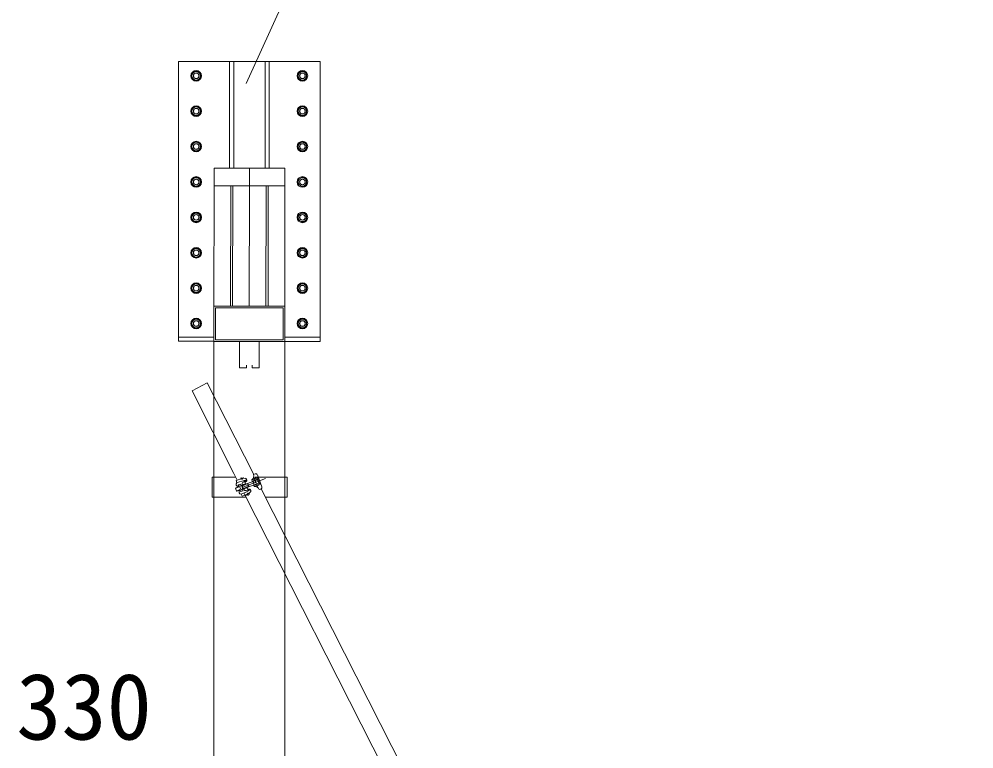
# Model space of a CAD drawing. Units: millimetres, scale not verified. Extents: x -12406 to 12406, y -8553 to 8553.
# Drawn here: x 3937 to 6634, y -1315 to 747 of the extents above; entities that cross this region are included whole.
import ezdxf
from ezdxf.enums import TextEntityAlignment as Align

# ---------------------------------------------------------------- set-up
doc = ezdxf.new("R2010")
doc.units = ezdxf.units.MM
doc.header["$LTSCALE"] = 50
doc.linetypes.add('CHAIN2', pattern=[12, 9, -1, 1, -1])
doc.linetypes.add('DOUBLE_CHAIN2', pattern=[12.8, 9, -1, 0.6, -0.6, 0.6, -1])
for name, color, linetype, lineweight in [('0-3_CYG-135', 7, 'Continuous', 9), ('0-9_TEXT', 7, 'Continuous', 9), ('0-D_寸法', 7, 'Continuous', 9)]:
    doc.layers.add(name, color=color, linetype=linetype, lineweight=lineweight)
doc.styles.add('ＭＳ ゴシック', font='')
doc.styles.get('ＭＳ ゴシック').set_extended_font_data('MS Gothic')

msp = doc.modelspace()

# ---------------------------------------------------------------- linework, layer by layer
at = {"layer": '0-3_CYG-135'}
for p, q in [((4387.45, 626.62), (4387.45, -163.38)), ((4387.45, 626.62), (4787.45, 626.62)), ((4531.9, 326), (4531.9, 626.62)), ((4543.9, 326), (4543.9, 626.62)), ((4631.9, 326), (4631.9, 626)), ((4643.9, 326), (4643.9, 626)), ((4787.45, 626.62), (4787.45, -164)), ((4437.45, 600.47), (4425.45, 593.55)), ((4737.45, 600.47), (4725.45, 593.55)), ((4437.45, 572.76), (4449.45, 579.69)), ((4737.45, 572.76), (4749.45, 579.69)), ((4437.45, 500.47), (4425.45, 493.55)), ((4737.45, 500.47), (4725.45, 493.55)), ((4437.45, 472.76), (4449.45, 479.69)), ((4737.45, 472.76), (4749.45, 479.69)), ((4437.45, 400.47), (4425.45, 393.55)), ((4437.45, 372.76), (4449.45, 379.69)), ((4737.45, 400.47), (4725.45, 393.55)), ((4737.45, 372.76), (4749.45, 379.69)), ((4487.97, 326), (4687.97, 326)), ((4587.91, 276), (4587.91, 326)), ((4437.45, 300.48), (4425.45, 293.55)), ((4737.45, 300.48), (4725.45, 293.55)), ((4437.45, 272.76), (4449.45, 279.69)), ((4587.38, -64), (4587.91, 276)), ((4737.45, 272.76), (4749.45, 279.69)), ((4437.45, 200.47), (4425.45, 193.54)), ((4737.45, 200.47), (4725.45, 193.54)), ((4437.45, 172.76), (4449.45, 179.69)), ((4737.45, 172.76), (4749.45, 179.69)), ((4437.45, 100.48), (4425.45, 93.55)), ((4737.45, 100.48), (4725.45, 93.55)), ((4437.45, 72.76), (4449.45, 79.69)), ((4737.45, 72.76), (4749.45, 79.69)), ((4437.45, 0.47), (4425.45, -6.46)), ((4737.45, 0.47), (4725.45, -6.46)), ((4437.45, -27.24), (4449.45, -20.31)), ((4737.45, -27.24), (4749.45, -20.31)), ((4487.45, -64), (4687.45, -64)), ((4487.45, -4465.4), (4487.45, -65.41)), ((4491.95, -68.51), (4682.95, -68.51)), ((4491.95, -159.5), (4491.95, -68.51)), ((4682.95, -159.5), (4682.95, -68.51)), ((4687.45, -4465.4), (4687.45, -65.41)), ((4437.45, -99.52), (4425.45, -106.46)), ((4737.45, -99.52), (4725.45, -106.46)), ((4437.45, -127.24), (4449.45, -120.31)), ((4737.45, -127.24), (4749.45, -120.31)), ((4387.45, -151.38), (4487.45, -151.38)), ((4491.95, -159.5), (4682.95, -159.5)), ((4787.45, -152), (4687.45, -152)), ((4387.45, -163.38), (4487.45, -163.38)), ((4487.32, -164), (4687.45, -164)), ((4787.45, -164), (4687.45, -164)), ((4599.84, -539.37), (4468.7, -280.88)), ((4544.14, -537), (4553.59, -555.63)), ((4603.58, -537.92), (4598.92, -539.72)), ((4482.44, -547.76), (4482.44, -603.76)), ((4482.44, -547.76), (4549.6, -547.76)), ((4550.35, -556.95), (4552.66, -563.14)), ((4567.44, -554.69), (4564.94, -548.03)), ((4582.28, -565.03), (4567.53, -570.54)), ((4576.98, -565.94), (4567.76, -569.39)), ((4583.36, -565.7), (4568.03, -571.43)), ((4570, -561.22), (4579.12, -555.85)), ((4574.86, -560.28), (4576.98, -565.94)), ((4575.35, -561.55), (4578.74, -559.56)), ((4579.87, -553.12), (4579.98, -553.42)), ((4579.98, -553.42), (4580.46, -554.7)), ((4582.23, -565.05), (4583.32, -565.71)), ((4582.28, -565.03), (4610.4, -554.51)), ((4585.73, -574.42), (4613.9, -563.89)), ((4594.32, -555.19), (4609.6, -550.34)), ((4595.28, -558.25), (4594.32, -555.19)), ((4595.28, -558.25), (4610.56, -553.39)), ((4614.77, -564.63), (4600.05, -570.99)), ((4610.62, -574.53), (4600.41, -547.23)), ((4601.22, -557.96), (4600.69, -556.53)), ((4601.22, -557.95), (4600.69, -556.53)), ((4604.1, -547.76), (4694.44, -547.76)), ((4605.15, -551.34), (4605.29, -551.71)), ((4606.84, -555.86), (4606.41, -554.71)), ((4606.84, -555.85), (4606.41, -554.71)), ((4610.25, -540.7), (4622.85, -574.42)), ((4610.77, -566.37), (4610.34, -565.22)), ((4610.77, -566.37), (4610.35, -565.23)), ((4613.9, -563.89), (4610.4, -554.51)), ((4615.31, -563.37), (4611.8, -553.99)), ((4614.8, -552.87), (4618.31, -562.25)), ((4694.44, -547.76), (4694.44, -603.76)), ((4549.16, -577.41), (4548.73, -579.01)), ((4548.73, -579.01), (4551.29, -585.86)), ((4557.01, -574.48), (4549.16, -577.41)), ((4558.1, -575.14), (4550.41, -578.01)), ((4552.67, -586.78), (4551.29, -585.86)), ((4560.52, -583.85), (4552.67, -586.78)), ((4560.9, -582.64), (4553.22, -585.51)), ((4556.45, -569.37), (4555.92, -571.38)), ((4556.45, -569.37), (4563.32, -566.77)), ((4566.45, -570.96), (4560.75, -573.06)), ((4563.45, -588.1), (4561.71, -586.89)), ((4570.32, -585.51), (4563.45, -588.08)), ((4569.98, -580.27), (4564.25, -582.43)), ((4567.76, -569.39), (4567.41, -568.47)), ((4586.12, -573.21), (4570.78, -578.95)), ((4585.73, -574.42), (4570.98, -579.94)), ((4581.19, -577.18), (4571.96, -580.63)), ((4571.96, -580.63), (4572.31, -581.56)), ((6590.75, -4571.09), (4572.62, -593.14)), ((4579.02, -585.34), (4585.55, -584.12)), ((4583.31, -582.86), (4581.19, -577.18)), ((4584.39, -600.01), (4581.4, -592.05)), ((4582.83, -581.58), (4586.71, -580.86)), ((4585.55, -584.12), (4589.43, -583.41)), ((4585.73, -574.42), (4586.12, -573.21)), ((4591.66, -584.67), (4591.19, -583.39)), ((4591.77, -584.97), (4591.66, -584.67)), ((4601.32, -573.93), (4600.05, -570.99)), ((4616.03, -567.57), (4601.32, -573.93)), ((4605.25, -568.75), (4604.72, -567.32)), ((4605.25, -568.75), (4604.72, -567.33)), ((4606.41, -571.84), (4606.38, -571.75)), ((4612.03, -569.74), (4611.89, -569.37)), ((4619.93, -580.86), (4615.24, -582.61)), ((6634.02, -4548.96), (4620.69, -580.49)), ((4578.01, -603.76), (4482.44, -603.76)), ((4566.98, -601.45), (4564.67, -595.26)), ((4578.39, -598.25), (4577.95, -597.09)), ((4694.44, -603.76), (4632.51, -603.76))]:
    msp.add_line(p, q, dxfattribs=at)
at = {"layer": '0-3_CYG-135', "linetype": 'DOUBLE_CHAIN2'}
for p, q in [((4487.9, 276), (4687.9, 276)), ((4534.9, 276), (4534.45, -64)), ((4540.9, 276), (4540.45, -64)), ((4634.9, 276), (4634.45, -64)), ((4640.9, 276), (4640.45, -64)), ((4559.38, -164), (4559.38, -238.68)), ((4615.38, -164), (4615.38, -238.68)), ((4559.38, -238.68), (4579.38, -238.68)), ((4579.38, -230.68), (4579.38, -238.68)), ((4595.38, -230.68), (4595.38, -238.68)), ((4595.38, -238.68), (4615.38, -238.68))]:
    msp.add_line(p, q, dxfattribs=at)
at = {"layer": '0-3_CYG-135', "linetype": 'CHAIN2'}
msp.add_line((4633.44, -551.23), (4572.34, -574.28), dxfattribs=at)
at = {"layer": '0-3_CYG-135'}
for points in [[(4425.45, 593.55), (4425.45, 579.69), (4437.45, 572.76)], [(4449.45, 579.69), (4449.45, 593.55), (4437.45, 600.47)], [(4725.45, 593.55), (4725.45, 579.69), (4737.45, 572.76)], [(4749.45, 579.69), (4749.45, 593.55), (4737.45, 600.47)], [(4425.45, 493.55), (4425.45, 479.69), (4437.45, 472.76)], [(4449.45, 479.69), (4449.45, 493.55), (4437.45, 500.47)], [(4725.45, 493.55), (4725.45, 479.69), (4737.45, 472.76)], [(4749.45, 479.69), (4749.45, 493.55), (4737.45, 500.47)], [(4425.45, 393.55), (4425.45, 379.69), (4437.45, 372.76)], [(4449.45, 379.69), (4449.45, 393.55), (4437.45, 400.47)], [(4725.45, 393.55), (4725.45, 379.69), (4737.45, 372.76)], [(4749.45, 379.69), (4749.45, 393.55), (4737.45, 400.47)], [(4487.9, 326), (4487.9, 276), (4487.45, -65.41)], [(4687.9, 326), (4687.9, 276), (4687.45, -65.41)], [(4449.45, 279.69), (4449.45, 293.55), (4437.45, 300.48)], [(4749.45, 279.69), (4749.45, 293.55), (4737.45, 300.48)], [(4425.45, 293.55), (4425.45, 279.69), (4437.45, 272.76)], [(4725.45, 293.55), (4725.45, 279.69), (4737.45, 272.76)], [(4425.45, 193.54), (4425.45, 179.69), (4437.45, 172.76)], [(4449.45, 179.69), (4449.45, 193.54), (4437.45, 200.47)], [(4725.45, 193.54), (4725.45, 179.69), (4737.45, 172.76)], [(4749.45, 179.69), (4749.45, 193.54), (4737.45, 200.47)], [(4425.45, 93.55), (4425.45, 79.69), (4437.45, 72.76)], [(4449.45, 79.69), (4449.45, 93.55), (4437.45, 100.48)], [(4725.45, 93.55), (4725.45, 79.69), (4737.45, 72.76)], [(4749.45, 79.69), (4749.45, 93.55), (4737.45, 100.48)], [(4449.45, -20.31), (4449.45, -6.46), (4437.45, 0.47)], [(4749.45, -20.31), (4749.45, -6.46), (4737.45, 0.47)], [(4425.45, -6.46), (4425.45, -20.31), (4437.45, -27.24)], [(4725.45, -6.46), (4725.45, -20.31), (4737.45, -27.24)], [(4425.45, -106.46), (4425.45, -120.31), (4437.45, -127.24)], [(4449.45, -120.31), (4449.45, -106.46), (4437.45, -99.52)], [(4725.45, -106.46), (4725.45, -120.31), (4737.45, -127.24)], [(4749.45, -120.31), (4749.45, -106.46), (4737.45, -99.52)], [(4544.14, -537), (4425.85, -303.84), (4468.7, -280.88)], [(4565.62, -552.05), (4571.03, -550.02), (4569.75, -549.44), (4562.25, -552.24), (4561.61, -553.01)], [(4581.73, -595.13), (4586.44, -593.38), (4587.4, -593.82), (4587.76, -594.75), (4587.32, -595.72), (4579.35, -598.69), (4578.39, -598.25)]]:
    msp.add_lwpolyline(points, dxfattribs=at)
for points in [[(4597.05, -552.5), (4597.4, -553.43), (4598.36, -553.87), (4606.32, -550.89), (4606.76, -549.93), (4606.41, -549), (4605.45, -548.55), (4597.49, -551.53)], [(4604.62, -572.78), (4604.54, -572.54), (4613.9, -569.04), (4613.99, -569.27), (4613.56, -570.24), (4605.59, -573.22)]]:
    msp.add_lwpolyline(points, close=True, dxfattribs=at)
for centre, radius in [((4437.45, 586.62), 15), ((4437.45, 586.62), 12), ((4437.45, 586.62), 8), ((4437.45, 586.62), 7.7), ((4737.45, 586.62), 15), ((4737.45, 586.62), 12), ((4737.45, 586.62), 8), ((4737.45, 586.62), 7.7), ((4437.45, 486.62), 15), ((4437.45, 486.62), 12), ((4437.45, 486.62), 8), ((4437.45, 486.62), 7.7), ((4737.45, 486.62), 15), ((4737.45, 486.62), 12), ((4737.45, 486.62), 8), ((4737.45, 486.62), 7.7), ((4437.45, 386.62), 15), ((4437.45, 386.62), 12), ((4437.45, 386.62), 8), ((4437.45, 386.62), 7.7), ((4737.45, 386.62), 15), ((4737.45, 386.62), 12), ((4737.45, 386.62), 8), ((4737.45, 386.62), 7.7), ((4437.45, 286.62), 15), ((4437.45, 286.62), 12), ((4737.45, 286.62), 15), ((4737.45, 286.62), 12), ((4437.45, 286.62), 8), ((4437.45, 286.62), 7.7), ((4737.45, 286.62), 8), ((4737.45, 286.62), 7.7), ((4437.45, 186.62), 15), ((4437.45, 186.62), 12), ((4437.45, 186.62), 8), ((4437.45, 186.62), 7.7), ((4737.45, 186.62), 15), ((4737.45, 186.62), 12), ((4737.45, 186.62), 8), ((4737.45, 186.62), 7.7), ((4437.45, 86.61), 15), ((4437.45, 86.61), 12), ((4437.45, 86.61), 8), ((4437.45, 86.61), 7.7), ((4737.45, 86.61), 15), ((4737.45, 86.61), 12), ((4737.45, 86.61), 8), ((4737.45, 86.61), 7.7), ((4437.45, -13.38), 15), ((4737.45, -13.38), 15), ((4437.45, -13.38), 12), ((4437.45, -13.38), 8), ((4437.45, -13.38), 7.7), ((4737.45, -13.38), 12), ((4737.45, -13.38), 8), ((4737.45, -13.38), 7.7), ((4437.45, -113.39), 15), ((4437.45, -113.39), 12), ((4437.45, -113.39), 8), ((4437.45, -113.39), 7.7), ((4737.45, -113.39), 15), ((4737.45, -113.39), 12), ((4737.45, -113.39), 8), ((4737.45, -113.39), 7.7)]:
    msp.add_circle(centre, radius, dxfattribs=at)
for centre, radius, start, end in [((4605.39, -542.58), 5, 21.175, 111.175), ((4555.84, -568.18), 5.58, 126.872, 199.888), ((4582.53, -630.85), 80.6, 94.923, 113.534), ((4552.19, -563.31), 0.5, 306.872, 20.5), ((4842.72, -1464.33), 946.72, 106.112, 107.841), ((4573.05, -566.39), 6, 120.483, 200.222), ((4576.73, -559.57), 2, 120.483, 200.5), ((4576.12, -554.52), 4, 20.5, 101.089), ((4576.72, -556.11), 4, 300.483, 20.5), ((4578.11, -554.12), 2, 300.483, 20.5), ((4557.91, -579.31), 28.24, 9.965, 30.38), ((4558.51, -579.09), 28.24, 12.032, 28.317), ((4587.64, -544.56), 12.55, 302.157, 23.706), ((4590.38, -567.35), 10.25, 351.271, 49.729), ((4610.86, -554.34), 4.2, 20.5, 107.638), ((4610.86, -554.34), 1, 20.5, 107.638), ((4614.17, -550.52), 1, 110.5, 200.5), ((4614.37, -563.72), 1, 293.362, 20.5), ((4614.37, -563.72), 4.2, 293.362, 20.5), ((4556.95, -567.26), 6.94, 203.878, 261.687), ((4565.46, -563.41), 10.8, 213.389, 243.874), ((4565.19, -589.34), 6.94, 139.313, 197.122), ((4563.77, -589.38), 5.58, 201.112, 274.128), ((4575.84, -572.76), 15.09, 181.149, 219.851), ((4568.63, -564.17), 7.12, 205.152, 252.111), ((4571.65, -586.36), 8.38, 152.038, 191.934), ((4471.44, -365.47), 247.98, 292.084, 298.514), ((4576.64, -572.41), 10.3, 171.863, 229.739), ((4543.14, -584.84), 28.24, 6.912, 34.075), ((4542.8, -524.57), 80.6, 287.466, 306.077), ((4574.3, -583.77), 5.56, 141.037, 202.934), ((4577.93, -579.44), 6, 200.778, 280.517), ((4585.18, -582.16), 2, 200.5, 280.517), ((4587.44, -584.79), 4, 20.5, 100.517), ((4589.79, -585.37), 2, 20.5, 100.517), ((4588.03, -586.37), 4, 299.911, 20.5), ((4603.25, -586.34), 12.55, 17.294, 98.843), ((4620.47, -567.38), 1, 200.5, 290.5), ((4618.18, -576.17), 5, 290.5, 20.5), ((4564.2, -595.43), 0.5, 20.5, 94.128)]:
    msp.add_arc(centre, radius, start, end, dxfattribs=at)
at = {"layer": '0-9_TEXT'}
msp.add_lwpolyline([(4578.91, 564.44), (4829.91, 1117.89), (6501.52, 1117.89)], dxfattribs=at)

# ---------------------------------------------------------------- texts
at = {"layer": '0-D_寸法', "style": 'ＭＳ ゴシック'}
msp.add_text('330', height=187.7, dxfattribs=at).set_placement((3929.08, -1345.07), align=Align.BOTTOM_LEFT)

doc.saveas('drawing.dxf')
